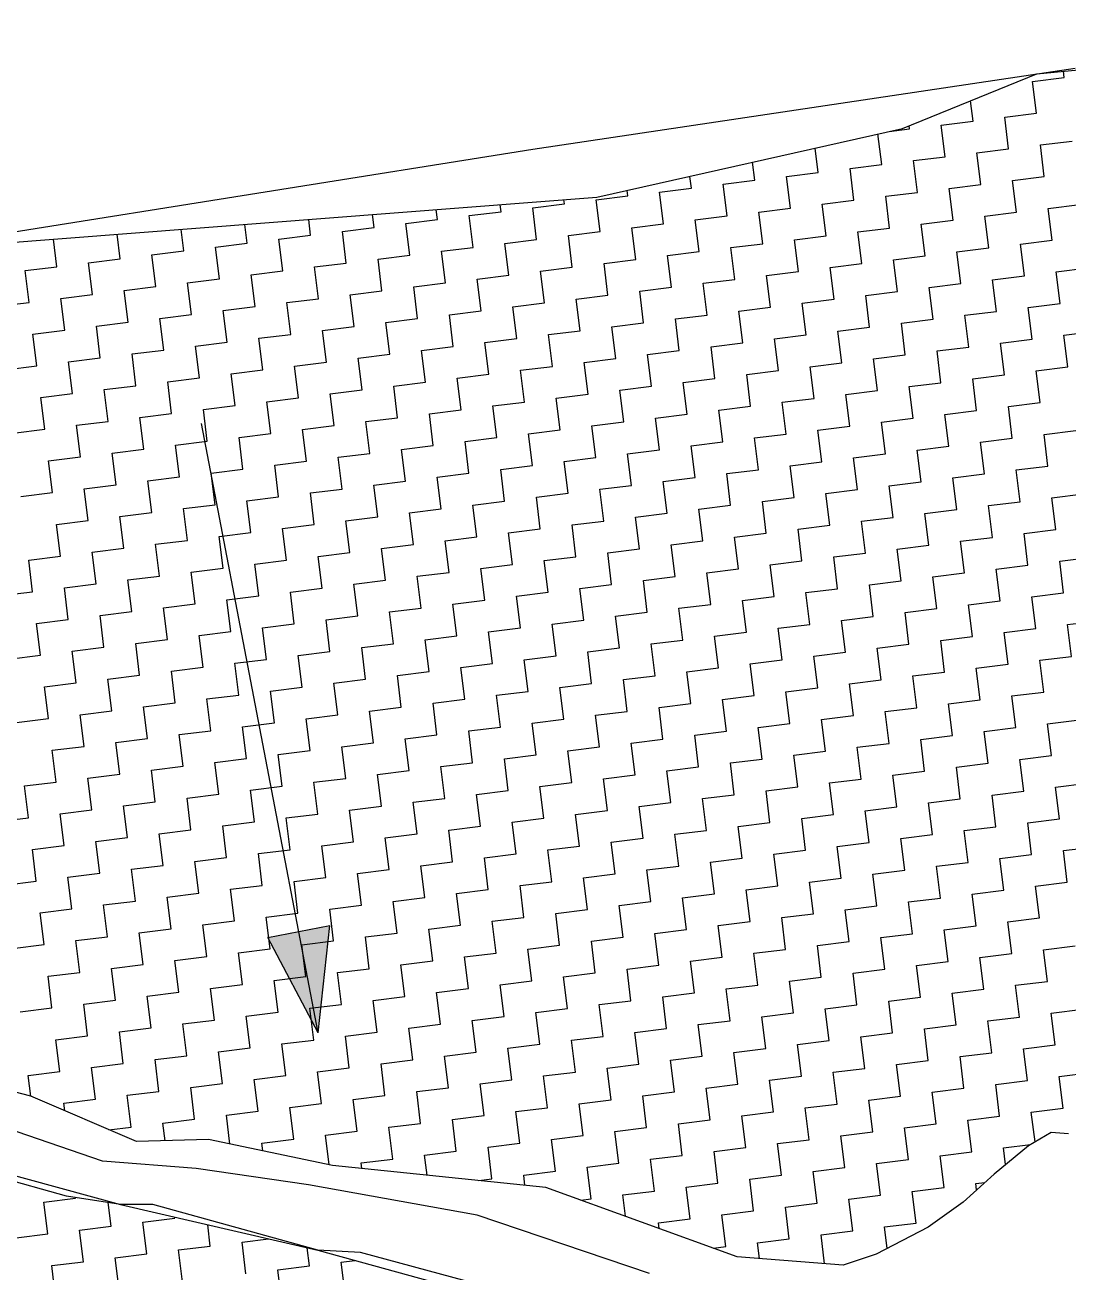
# Model space of a CAD drawing. Header units: metres. Extents: x 286056 to 292206, y 2024114 to 2027347.
# Drawn here: x 290424 to 290740.2, y 2025983.3 to 2026361.4 of the extents above; entities that cross this region are included whole.
import ezdxf

# ---------------------------------------------------------------- set-up
doc = ezdxf.new("R2010")
doc.units = ezdxf.units.M
doc.header["$LTSCALE"] = 0.3
doc.header["$MEASUREMENT"] = 0
for name, color, linetype in [('LINE_WATER', 4, 'Continuous'), ('POLY_HATCH', 12, 'Continuous'), ('V_BOUND_LINE', 7, 'Continuous')]:
    doc.layers.add(name, color=color, linetype=linetype)

# ---------------------------------------------------------------- blocks, each defined once
blk = doc.blocks.new('13')
h = blk.add_hatch(color=256)
h.paths.add_polyline_path([(557.448, 335.529), (556.219, 335.448), (557.715, 331.511)])
h.paths.add_polyline_path([(557.715, 331.511), (558.678, 335.611), (557.448, 335.529)])
for points in [[(557.715, 331.511), (556.108, 355.718)], [(556.219, 335.448), (558.678, 335.611)], [(557.715, 331.511), (558.678, 335.611)], [(557.715, 331.511), (556.219, 335.448)]]:
    blk.add_lwpolyline(points)
at = {"layer": 'LINE_WATER'}
for p, q in [((548.723, 327.565), (545.558, 329.11)), ((547.158, 326.379), (543.625, 327.851)), ((552.33, 326.83), (548.723, 327.565)), ((556.599, 325.653), (552.33, 326.83)), ((549.219, 325.791), (547.158, 326.379)), ((550.47, 325.644), (549.219, 325.791)), ((556.653, 323.069), (550.47, 325.644)), ((563.002, 323.666), (556.599, 325.653)), ((569.406, 320.577), (563.002, 323.666)), ((558.296, 322.776), (556.653, 323.069)), ((562.271, 321.157), (558.296, 322.776))]:
    blk.add_line(p, q, dxfattribs=at)
at = {"layer": 'POLY_HATCH'}
for p, q in [((584.726, 363.802), (590.206, 365.277)), ((590.206, 365.277), (610.029, 364.75)), ((544.754, 363.882), (572.541, 362.598)), ((572.541, 362.598), (584.726, 363.802)), ((546.25, 330.433), (535.883, 334.525)), ((536.486, 331.014), (549.219, 325.791)), ((550.134, 328.158), (546.25, 330.433)), ((552.945, 327.89), (550.134, 328.158)), ((557.632, 326.284), (552.945, 327.89)), ((565.8, 324.411), (557.632, 326.284)), ((549.219, 325.791), (556.653, 323.069)), ((572.897, 320.797), (565.8, 324.411)), ((585.668, 324.116), (584.731, 323.714)), ((586.338, 323.982), (585.668, 324.116)), ((584.731, 323.714), (583.258, 322.778)), ((556.653, 323.069), (567.717, 318.509)), ((583.258, 322.778), (581.919, 321.841)), ((581.919, 321.841), (580.446, 321.038)), ((580.446, 321.038), (578.303, 320.235)), ((576.964, 319.967), (572.897, 320.797)), ((578.303, 320.235), (576.964, 319.967))]:
    blk.add_line(p, q, dxfattribs=at)
at = {"layer": 'POLY_HATCH', "linetype": 'Continuous'}
for p, q in [((590, 365), (591.25, 365)), ((590, 363.75), (590, 365)), ((591.25, 365), (591.25, 365.249)), ((587.5, 363.75), (587.5, 364.549)), ((585, 363.75), (585, 363.876)), ((551.25, 362.5), (551.25, 363.582)), ((553.75, 362.5), (553.75, 363.466)), ((581.25, 362.5), (581.25, 363.459)), ((583.75, 362.5), (583.75, 363.706)), ((584.199, 363.75), (585, 363.75)), ((586.25, 363.75), (587.5, 363.75)), ((586.25, 362.5), (586.25, 363.75)), ((588.75, 363.75), (590, 363.75)), ((588.75, 362.5), (588.75, 363.75)), ((556.25, 362.5), (556.25, 363.351)), ((558.75, 362.5), (558.75, 363.235)), ((561.25, 362.5), (561.25, 363.12)), ((563.75, 362.5), (563.75, 363.004)), ((576.25, 362.5), (576.25, 362.964)), ((578.75, 362.5), (578.75, 363.211)), ((550, 362.5), (551.25, 362.5)), ((550, 361.25), (550, 362.5)), ((552.5, 362.5), (553.75, 362.5)), ((552.5, 361.25), (552.5, 362.5)), ((555, 362.5), (556.25, 362.5)), ((555, 361.25), (555, 362.5)), ((557.5, 362.5), (558.75, 362.5)), ((557.5, 361.25), (557.5, 362.5)), ((560, 362.5), (561.25, 362.5)), ((560, 361.25), (560, 362.5)), ((562.5, 362.5), (563.75, 362.5)), ((562.5, 361.25), (562.5, 362.5)), ((565, 362.5), (566.25, 362.5)), ((565, 361.25), (565, 362.5)), ((566.25, 362.5), (566.25, 362.888)), ((567.5, 362.5), (568.75, 362.5)), ((567.5, 361.25), (567.5, 362.5)), ((568.75, 362.5), (568.75, 362.773)), ((570, 362.5), (571.25, 362.5)), ((570, 361.25), (570, 362.5)), ((571.25, 362.5), (571.25, 362.657)), ((572.5, 362.5), (573.75, 362.5)), ((572.5, 361.25), (572.5, 362.5)), ((573.75, 362.5), (573.75, 362.717)), ((575, 362.5), (576.25, 362.5)), ((575, 361.25), (575, 362.5)), ((577.5, 362.5), (578.75, 362.5)), ((577.5, 361.25), (577.5, 362.5)), ((580, 362.5), (581.25, 362.5)), ((580, 361.25), (580, 362.5)), ((582.5, 362.5), (583.75, 362.5)), ((582.5, 361.25), (582.5, 362.5)), ((585, 362.5), (586.25, 362.5)), ((585, 361.25), (585, 362.5)), ((587.5, 362.5), (588.75, 362.5)), ((587.5, 361.25), (587.5, 362.5)), ((590, 362.5), (591.25, 362.5)), ((590, 361.25), (590, 362.5)), ((548.75, 361.25), (550, 361.25)), ((551.25, 361.25), (552.5, 361.25)), ((551.25, 360), (551.25, 361.25)), ((553.75, 361.25), (555, 361.25)), ((553.75, 360), (553.75, 361.25)), ((556.25, 361.25), (557.5, 361.25)), ((556.25, 360), (556.25, 361.25)), ((558.75, 361.25), (560, 361.25)), ((558.75, 360), (558.75, 361.25)), ((561.25, 361.25), (562.5, 361.25)), ((561.25, 360), (561.25, 361.25)), ((563.75, 361.25), (565, 361.25)), ((563.75, 360), (563.75, 361.25)), ((566.25, 361.25), (567.5, 361.25)), ((566.25, 360), (566.25, 361.25)), ((568.75, 361.25), (570, 361.25)), ((568.75, 360), (568.75, 361.25)), ((571.25, 361.25), (572.5, 361.25)), ((571.25, 360), (571.25, 361.25)), ((573.75, 361.25), (575, 361.25)), ((573.75, 360), (573.75, 361.25)), ((576.25, 361.25), (577.5, 361.25)), ((576.25, 360), (576.25, 361.25)), ((578.75, 361.25), (580, 361.25)), ((578.75, 360), (578.75, 361.25)), ((581.25, 361.25), (582.5, 361.25)), ((581.25, 360), (581.25, 361.25)), ((583.75, 361.25), (585, 361.25)), ((583.75, 360), (583.75, 361.25)), ((586.25, 361.25), (587.5, 361.25)), ((586.25, 360), (586.25, 361.25)), ((588.75, 361.25), (590, 361.25)), ((588.75, 360), (588.75, 361.25)), ((550, 360), (551.25, 360)), ((550, 358.75), (550, 360)), ((552.5, 360), (553.75, 360)), ((552.5, 358.75), (552.5, 360)), ((555, 360), (556.25, 360)), ((555, 358.75), (555, 360)), ((557.5, 360), (558.75, 360)), ((557.5, 358.75), (557.5, 360)), ((560, 360), (561.25, 360)), ((560, 358.75), (560, 360)), ((562.5, 360), (563.75, 360)), ((562.5, 358.75), (562.5, 360)), ((565, 360), (566.25, 360)), ((565, 358.75), (565, 360)), ((567.5, 360), (568.75, 360)), ((567.5, 358.75), (567.5, 360)), ((570, 360), (571.25, 360)), ((570, 358.75), (570, 360)), ((572.5, 360), (573.75, 360)), ((572.5, 358.75), (572.5, 360)), ((575, 360), (576.25, 360)), ((575, 358.75), (575, 360)), ((577.5, 360), (578.75, 360)), ((577.5, 358.75), (577.5, 360)), ((580, 360), (581.25, 360)), ((580, 358.75), (580, 360)), ((582.5, 360), (583.75, 360)), ((582.5, 358.75), (582.5, 360)), ((585, 360), (586.25, 360)), ((585, 358.75), (585, 360)), ((587.5, 360), (588.75, 360)), ((587.5, 358.75), (587.5, 360)), ((590, 360), (591.25, 360)), ((590, 358.75), (590, 360)), ((548.75, 358.75), (550, 358.75)), ((551.25, 358.75), (552.5, 358.75)), ((551.25, 357.5), (551.25, 358.75)), ((553.75, 358.75), (555, 358.75)), ((553.75, 357.5), (553.75, 358.75)), ((556.25, 358.75), (557.5, 358.75)), ((556.25, 357.5), (556.25, 358.75)), ((558.75, 358.75), (560, 358.75)), ((558.75, 357.5), (558.75, 358.75)), ((561.25, 358.75), (562.5, 358.75)), ((561.25, 357.5), (561.25, 358.75)), ((563.75, 358.75), (565, 358.75)), ((563.75, 357.5), (563.75, 358.75)), ((566.25, 358.75), (567.5, 358.75)), ((566.25, 357.5), (566.25, 358.75)), ((568.75, 358.75), (570, 358.75)), ((568.75, 357.5), (568.75, 358.75)), ((571.25, 358.75), (572.5, 358.75)), ((571.25, 357.5), (571.25, 358.75)), ((573.75, 358.75), (575, 358.75)), ((573.75, 357.5), (573.75, 358.75)), ((576.25, 358.75), (577.5, 358.75)), ((576.25, 357.5), (576.25, 358.75)), ((578.75, 358.75), (580, 358.75)), ((578.75, 357.5), (578.75, 358.75)), ((581.25, 358.75), (582.5, 358.75)), ((581.25, 357.5), (581.25, 358.75)), ((583.75, 358.75), (585, 358.75)), ((583.75, 357.5), (583.75, 358.75)), ((586.25, 358.75), (587.5, 358.75)), ((586.25, 357.5), (586.25, 358.75)), ((588.75, 358.75), (590, 358.75)), ((588.75, 357.5), (588.75, 358.75)), ((550, 357.5), (551.25, 357.5)), ((550, 356.25), (550, 357.5)), ((552.5, 357.5), (553.75, 357.5)), ((552.5, 356.25), (552.5, 357.5)), ((555, 357.5), (556.25, 357.5)), ((555, 356.25), (555, 357.5)), ((557.5, 357.5), (558.75, 357.5)), ((557.5, 356.25), (557.5, 357.5)), ((560, 357.5), (561.25, 357.5)), ((560, 356.25), (560, 357.5)), ((562.5, 357.5), (563.75, 357.5)), ((562.5, 356.25), (562.5, 357.5)), ((565, 357.5), (566.25, 357.5)), ((565, 356.25), (565, 357.5)), ((567.5, 357.5), (568.75, 357.5)), ((567.5, 356.25), (567.5, 357.5)), ((570, 357.5), (571.25, 357.5)), ((570, 356.25), (570, 357.5)), ((572.5, 357.5), (573.75, 357.5)), ((572.5, 356.25), (572.5, 357.5)), ((575, 357.5), (576.25, 357.5)), ((575, 356.25), (575, 357.5)), ((577.5, 357.5), (578.75, 357.5)), ((577.5, 356.25), (577.5, 357.5)), ((580, 357.5), (581.25, 357.5)), ((580, 356.25), (580, 357.5)), ((582.5, 357.5), (583.75, 357.5)), ((582.5, 356.25), (582.5, 357.5)), ((585, 357.5), (586.25, 357.5)), ((585, 356.25), (585, 357.5)), ((587.5, 357.5), (588.75, 357.5)), ((587.5, 356.25), (587.5, 357.5)), ((590, 357.5), (591.25, 357.5)), ((590, 356.25), (590, 357.5)), ((548.75, 356.25), (550, 356.25)), ((551.25, 356.25), (552.5, 356.25)), ((551.25, 355), (551.25, 356.25)), ((553.75, 356.25), (555, 356.25)), ((553.75, 355), (553.75, 356.25)), ((556.25, 356.25), (557.5, 356.25)), ((556.25, 355), (556.25, 356.25)), ((558.75, 356.25), (560, 356.25)), ((558.75, 355), (558.75, 356.25)), ((561.25, 356.25), (562.5, 356.25)), ((561.25, 355), (561.25, 356.25)), ((563.75, 356.25), (565, 356.25)), ((563.75, 355), (563.75, 356.25)), ((566.25, 356.25), (567.5, 356.25)), ((566.25, 355), (566.25, 356.25)), ((568.75, 356.25), (570, 356.25)), ((568.75, 355), (568.75, 356.25)), ((571.25, 356.25), (572.5, 356.25)), ((571.25, 355), (571.25, 356.25)), ((573.75, 356.25), (575, 356.25)), ((573.75, 355), (573.75, 356.25)), ((576.25, 356.25), (577.5, 356.25)), ((576.25, 355), (576.25, 356.25)), ((578.75, 356.25), (580, 356.25)), ((578.75, 355), (578.75, 356.25)), ((581.25, 356.25), (582.5, 356.25)), ((581.25, 355), (581.25, 356.25)), ((583.75, 356.25), (585, 356.25)), ((583.75, 355), (583.75, 356.25)), ((586.25, 356.25), (587.5, 356.25)), ((586.25, 355), (586.25, 356.25)), ((588.75, 356.25), (590, 356.25)), ((588.75, 355), (588.75, 356.25)), ((550, 355), (551.25, 355)), ((550, 353.75), (550, 355)), ((552.5, 355), (553.75, 355)), ((552.5, 353.75), (552.5, 355)), ((555, 355), (556.25, 355)), ((555, 353.75), (555, 355)), ((557.5, 355), (558.75, 355)), ((557.5, 353.75), (557.5, 355)), ((560, 355), (561.25, 355)), ((560, 353.75), (560, 355)), ((562.5, 355), (563.75, 355)), ((562.5, 353.75), (562.5, 355)), ((565, 355), (566.25, 355)), ((565, 353.75), (565, 355)), ((567.5, 355), (568.75, 355)), ((567.5, 353.75), (567.5, 355)), ((570, 355), (571.25, 355)), ((570, 353.75), (570, 355)), ((572.5, 355), (573.75, 355)), ((572.5, 353.75), (572.5, 355)), ((575, 355), (576.25, 355)), ((575, 353.75), (575, 355)), ((577.5, 355), (578.75, 355)), ((577.5, 353.75), (577.5, 355)), ((580, 355), (581.25, 355)), ((580, 353.75), (580, 355)), ((582.5, 355), (583.75, 355)), ((582.5, 353.75), (582.5, 355)), ((585, 355), (586.25, 355)), ((585, 353.75), (585, 355)), ((587.5, 355), (588.75, 355)), ((587.5, 353.75), (587.5, 355)), ((590, 355), (591.25, 355)), ((590, 353.75), (590, 355)), ((548.75, 353.75), (550, 353.75)), ((551.25, 353.75), (552.5, 353.75)), ((551.25, 352.5), (551.25, 353.75)), ((553.75, 353.75), (555, 353.75)), ((553.75, 352.5), (553.75, 353.75)), ((556.25, 353.75), (557.5, 353.75)), ((556.25, 352.5), (556.25, 353.75)), ((558.75, 353.75), (560, 353.75)), ((558.75, 352.5), (558.75, 353.75)), ((561.25, 353.75), (562.5, 353.75)), ((561.25, 352.5), (561.25, 353.75)), ((563.75, 353.75), (565, 353.75)), ((563.75, 352.5), (563.75, 353.75)), ((566.25, 353.75), (567.5, 353.75)), ((566.25, 352.5), (566.25, 353.75)), ((568.75, 353.75), (570, 353.75)), ((568.75, 352.5), (568.75, 353.75)), ((571.25, 353.75), (572.5, 353.75)), ((571.25, 352.5), (571.25, 353.75)), ((573.75, 353.75), (575, 353.75)), ((573.75, 352.5), (573.75, 353.75)), ((576.25, 353.75), (577.5, 353.75)), ((576.25, 352.5), (576.25, 353.75)), ((578.75, 353.75), (580, 353.75)), ((578.75, 352.5), (578.75, 353.75)), ((581.25, 353.75), (582.5, 353.75)), ((581.25, 352.5), (581.25, 353.75)), ((583.75, 353.75), (585, 353.75)), ((583.75, 352.5), (583.75, 353.75)), ((586.25, 353.75), (587.5, 353.75)), ((586.25, 352.5), (586.25, 353.75)), ((588.75, 353.75), (590, 353.75)), ((588.75, 352.5), (588.75, 353.75)), ((550, 352.5), (551.25, 352.5)), ((550, 351.25), (550, 352.5)), ((552.5, 352.5), (553.75, 352.5)), ((552.5, 351.25), (552.5, 352.5)), ((555, 352.5), (556.25, 352.5)), ((555, 351.25), (555, 352.5)), ((557.5, 352.5), (558.75, 352.5)), ((557.5, 351.25), (557.5, 352.5)), ((560, 352.5), (561.25, 352.5)), ((560, 351.25), (560, 352.5)), ((562.5, 352.5), (563.75, 352.5)), ((562.5, 351.25), (562.5, 352.5)), ((565, 352.5), (566.25, 352.5)), ((565, 351.25), (565, 352.5)), ((567.5, 352.5), (568.75, 352.5)), ((567.5, 351.25), (567.5, 352.5)), ((570, 352.5), (571.25, 352.5)), ((570, 351.25), (570, 352.5)), ((572.5, 352.5), (573.75, 352.5)), ((572.5, 351.25), (572.5, 352.5)), ((575, 352.5), (576.25, 352.5)), ((575, 351.25), (575, 352.5)), ((577.5, 352.5), (578.75, 352.5)), ((577.5, 351.25), (577.5, 352.5)), ((580, 352.5), (581.25, 352.5)), ((580, 351.25), (580, 352.5)), ((582.5, 352.5), (583.75, 352.5)), ((582.5, 351.25), (582.5, 352.5)), ((585, 352.5), (586.25, 352.5)), ((585, 351.25), (585, 352.5)), ((587.5, 352.5), (588.75, 352.5)), ((587.5, 351.25), (587.5, 352.5)), ((548.75, 351.25), (550, 351.25)), ((548.75, 350), (548.75, 351.25)), ((551.25, 351.25), (552.5, 351.25)), ((551.25, 350), (551.25, 351.25)), ((553.75, 351.25), (555, 351.25)), ((553.75, 350), (553.75, 351.25)), ((556.25, 351.25), (557.5, 351.25)), ((556.25, 350), (556.25, 351.25)), ((558.75, 351.25), (560, 351.25)), ((558.75, 350), (558.75, 351.25)), ((561.25, 351.25), (562.5, 351.25)), ((561.25, 350), (561.25, 351.25)), ((563.75, 351.25), (565, 351.25)), ((563.75, 350), (563.75, 351.25)), ((566.25, 351.25), (567.5, 351.25)), ((566.25, 350), (566.25, 351.25)), ((568.75, 351.25), (570, 351.25)), ((568.75, 350), (568.75, 351.25)), ((571.25, 351.25), (572.5, 351.25)), ((571.25, 350), (571.25, 351.25)), ((573.75, 351.25), (575, 351.25)), ((573.75, 350), (573.75, 351.25)), ((576.25, 351.25), (577.5, 351.25)), ((576.25, 350), (576.25, 351.25)), ((578.75, 351.25), (580, 351.25)), ((578.75, 350), (578.75, 351.25)), ((581.25, 351.25), (582.5, 351.25)), ((581.25, 350), (581.25, 351.25)), ((583.75, 351.25), (585, 351.25)), ((583.75, 350), (583.75, 351.25)), ((586.25, 351.25), (587.5, 351.25)), ((586.25, 350), (586.25, 351.25)), ((588.75, 351.25), (590, 351.25)), ((588.75, 350), (588.75, 351.25)), ((547.5, 350), (548.75, 350)), ((550, 350), (551.25, 350)), ((550, 348.75), (550, 350)), ((552.5, 350), (553.75, 350)), ((552.5, 348.75), (552.5, 350)), ((555, 350), (556.25, 350)), ((555, 348.75), (555, 350)), ((557.5, 350), (558.75, 350)), ((557.5, 348.75), (557.5, 350)), ((560, 350), (561.25, 350)), ((560, 348.75), (560, 350)), ((562.5, 350), (563.75, 350)), ((562.5, 348.75), (562.5, 350)), ((565, 350), (566.25, 350)), ((565, 348.75), (565, 350)), ((567.5, 350), (568.75, 350)), ((567.5, 348.75), (567.5, 350)), ((570, 350), (571.25, 350)), ((570, 348.75), (570, 350)), ((572.5, 350), (573.75, 350)), ((572.5, 348.75), (572.5, 350)), ((575, 350), (576.25, 350)), ((575, 348.75), (575, 350)), ((577.5, 350), (578.75, 350)), ((577.5, 348.75), (577.5, 350)), ((580, 350), (581.25, 350)), ((580, 348.75), (580, 350)), ((582.5, 350), (583.75, 350)), ((582.5, 348.75), (582.5, 350)), ((585, 350), (586.25, 350)), ((585, 348.75), (585, 350)), ((587.5, 350), (588.75, 350)), ((587.5, 348.75), (587.5, 350)), ((548.75, 348.75), (550, 348.75)), ((548.75, 347.5), (548.75, 348.75)), ((551.25, 348.75), (552.5, 348.75)), ((551.25, 347.5), (551.25, 348.75)), ((553.75, 348.75), (555, 348.75)), ((553.75, 347.5), (553.75, 348.75)), ((556.25, 348.75), (557.5, 348.75)), ((556.25, 347.5), (556.25, 348.75)), ((558.75, 348.75), (560, 348.75)), ((558.75, 347.5), (558.75, 348.75)), ((561.25, 348.75), (562.5, 348.75)), ((561.25, 347.5), (561.25, 348.75)), ((563.75, 348.75), (565, 348.75)), ((563.75, 347.5), (563.75, 348.75)), ((566.25, 348.75), (567.5, 348.75)), ((566.25, 347.5), (566.25, 348.75)), ((568.75, 348.75), (570, 348.75)), ((568.75, 347.5), (568.75, 348.75)), ((571.25, 348.75), (572.5, 348.75)), ((571.25, 347.5), (571.25, 348.75)), ((573.75, 348.75), (575, 348.75)), ((573.75, 347.5), (573.75, 348.75)), ((576.25, 348.75), (577.5, 348.75)), ((576.25, 347.5), (576.25, 348.75)), ((578.75, 348.75), (580, 348.75)), ((578.75, 347.5), (578.75, 348.75)), ((581.25, 348.75), (582.5, 348.75)), ((581.25, 347.5), (581.25, 348.75)), ((583.75, 348.75), (585, 348.75)), ((583.75, 347.5), (583.75, 348.75)), ((586.25, 348.75), (587.5, 348.75)), ((586.25, 347.5), (586.25, 348.75)), ((588.75, 348.75), (590, 348.75)), ((588.75, 347.5), (588.75, 348.75)), ((547.5, 347.5), (548.75, 347.5)), ((550, 347.5), (551.25, 347.5)), ((550, 346.25), (550, 347.5)), ((552.5, 347.5), (553.75, 347.5)), ((552.5, 346.25), (552.5, 347.5)), ((555, 347.5), (556.25, 347.5)), ((555, 346.25), (555, 347.5)), ((557.5, 347.5), (558.75, 347.5)), ((557.5, 346.25), (557.5, 347.5)), ((560, 347.5), (561.25, 347.5)), ((560, 346.25), (560, 347.5)), ((562.5, 347.5), (563.75, 347.5)), ((562.5, 346.25), (562.5, 347.5)), ((565, 347.5), (566.25, 347.5)), ((565, 346.25), (565, 347.5)), ((567.5, 347.5), (568.75, 347.5)), ((567.5, 346.25), (567.5, 347.5)), ((570, 347.5), (571.25, 347.5)), ((570, 346.25), (570, 347.5)), ((572.5, 347.5), (573.75, 347.5)), ((572.5, 346.25), (572.5, 347.5)), ((575, 347.5), (576.25, 347.5)), ((575, 346.25), (575, 347.5)), ((577.5, 347.5), (578.75, 347.5)), ((577.5, 346.25), (577.5, 347.5)), ((580, 347.5), (581.25, 347.5)), ((580, 346.25), (580, 347.5)), ((582.5, 347.5), (583.75, 347.5)), ((582.5, 346.25), (582.5, 347.5)), ((585, 347.5), (586.25, 347.5)), ((585, 346.25), (585, 347.5)), ((587.5, 347.5), (588.75, 347.5)), ((587.5, 346.25), (587.5, 347.5)), ((548.75, 346.25), (550, 346.25)), ((548.75, 345), (548.75, 346.25)), ((551.25, 346.25), (552.5, 346.25)), ((551.25, 345), (551.25, 346.25)), ((553.75, 346.25), (555, 346.25)), ((553.75, 345), (553.75, 346.25)), ((556.25, 346.25), (557.5, 346.25)), ((556.25, 345), (556.25, 346.25)), ((558.75, 346.25), (560, 346.25)), ((558.75, 345), (558.75, 346.25)), ((561.25, 346.25), (562.5, 346.25)), ((561.25, 345), (561.25, 346.25)), ((563.75, 346.25), (565, 346.25)), ((563.75, 345), (563.75, 346.25)), ((566.25, 346.25), (567.5, 346.25)), ((566.25, 345), (566.25, 346.25)), ((568.75, 346.25), (570, 346.25)), ((568.75, 345), (568.75, 346.25)), ((571.25, 346.25), (572.5, 346.25)), ((571.25, 345), (571.25, 346.25)), ((573.75, 346.25), (575, 346.25)), ((573.75, 345), (573.75, 346.25)), ((576.25, 346.25), (577.5, 346.25)), ((576.25, 345), (576.25, 346.25)), ((578.75, 346.25), (580, 346.25)), ((578.75, 345), (578.75, 346.25)), ((581.25, 346.25), (582.5, 346.25)), ((581.25, 345), (581.25, 346.25)), ((583.75, 346.25), (585, 346.25)), ((583.75, 345), (583.75, 346.25)), ((586.25, 346.25), (587.5, 346.25)), ((586.25, 345), (586.25, 346.25)), ((588.75, 346.25), (590, 346.25)), ((588.75, 345), (588.75, 346.25)), ((547.5, 345), (548.75, 345)), ((550, 345), (551.25, 345)), ((550, 343.75), (550, 345)), ((552.5, 345), (553.75, 345)), ((552.5, 343.75), (552.5, 345)), ((555, 345), (556.25, 345)), ((555, 343.75), (555, 345)), ((557.5, 345), (558.75, 345)), ((557.5, 343.75), (557.5, 345)), ((560, 345), (561.25, 345)), ((560, 343.75), (560, 345)), ((562.5, 345), (563.75, 345)), ((562.5, 343.75), (562.5, 345)), ((565, 345), (566.25, 345)), ((565, 343.75), (565, 345)), ((567.5, 345), (568.75, 345)), ((567.5, 343.75), (567.5, 345)), ((570, 345), (571.25, 345)), ((570, 343.75), (570, 345)), ((572.5, 345), (573.75, 345)), ((572.5, 343.75), (572.5, 345)), ((575, 345), (576.25, 345)), ((575, 343.75), (575, 345)), ((577.5, 345), (578.75, 345)), ((577.5, 343.75), (577.5, 345)), ((580, 345), (581.25, 345)), ((580, 343.75), (580, 345)), ((582.5, 345), (583.75, 345)), ((582.5, 343.75), (582.5, 345)), ((585, 345), (586.25, 345)), ((585, 343.75), (585, 345)), ((587.5, 345), (588.75, 345)), ((587.5, 343.75), (587.5, 345)), ((548.75, 343.75), (550, 343.75)), ((548.75, 342.5), (548.75, 343.75)), ((551.25, 343.75), (552.5, 343.75)), ((551.25, 342.5), (551.25, 343.75)), ((553.75, 343.75), (555, 343.75)), ((553.75, 342.5), (553.75, 343.75)), ((556.25, 343.75), (557.5, 343.75)), ((556.25, 342.5), (556.25, 343.75)), ((558.75, 343.75), (560, 343.75)), ((558.75, 342.5), (558.75, 343.75)), ((561.25, 343.75), (562.5, 343.75)), ((561.25, 342.5), (561.25, 343.75)), ((563.75, 343.75), (565, 343.75)), ((563.75, 342.5), (563.75, 343.75)), ((566.25, 343.75), (567.5, 343.75)), ((566.25, 342.5), (566.25, 343.75)), ((568.75, 343.75), (570, 343.75)), ((568.75, 342.5), (568.75, 343.75)), ((571.25, 343.75), (572.5, 343.75)), ((571.25, 342.5), (571.25, 343.75)), ((573.75, 343.75), (575, 343.75)), ((573.75, 342.5), (573.75, 343.75)), ((576.25, 343.75), (577.5, 343.75)), ((576.25, 342.5), (576.25, 343.75)), ((578.75, 343.75), (580, 343.75)), ((578.75, 342.5), (578.75, 343.75)), ((581.25, 343.75), (582.5, 343.75)), ((581.25, 342.5), (581.25, 343.75)), ((583.75, 343.75), (585, 343.75)), ((583.75, 342.5), (583.75, 343.75)), ((586.25, 343.75), (587.5, 343.75)), ((586.25, 342.5), (586.25, 343.75)), ((588.75, 343.75), (590, 343.75)), ((588.75, 342.5), (588.75, 343.75)), ((547.5, 342.5), (548.75, 342.5)), ((547.5, 341.25), (547.5, 342.5)), ((550, 342.5), (551.25, 342.5)), ((550, 341.25), (550, 342.5)), ((552.5, 342.5), (553.75, 342.5)), ((552.5, 341.25), (552.5, 342.5)), ((555, 342.5), (556.25, 342.5)), ((555, 341.25), (555, 342.5)), ((557.5, 342.5), (558.75, 342.5)), ((557.5, 341.25), (557.5, 342.5)), ((560, 342.5), (561.25, 342.5)), ((560, 341.25), (560, 342.5)), ((562.5, 342.5), (563.75, 342.5)), ((562.5, 341.25), (562.5, 342.5)), ((565, 342.5), (566.25, 342.5)), ((565, 341.25), (565, 342.5)), ((567.5, 342.5), (568.75, 342.5)), ((567.5, 341.25), (567.5, 342.5)), ((570, 342.5), (571.25, 342.5)), ((570, 341.25), (570, 342.5)), ((572.5, 342.5), (573.75, 342.5)), ((572.5, 341.25), (572.5, 342.5)), ((575, 342.5), (576.25, 342.5)), ((575, 341.25), (575, 342.5)), ((577.5, 342.5), (578.75, 342.5)), ((577.5, 341.25), (577.5, 342.5)), ((580, 342.5), (581.25, 342.5)), ((580, 341.25), (580, 342.5)), ((582.5, 342.5), (583.75, 342.5)), ((582.5, 341.25), (582.5, 342.5)), ((585, 342.5), (586.25, 342.5)), ((585, 341.25), (585, 342.5)), ((587.5, 342.5), (588.75, 342.5)), ((587.5, 341.25), (587.5, 342.5)), ((546.25, 341.25), (547.5, 341.25)), ((548.75, 341.25), (550, 341.25)), ((548.75, 340), (548.75, 341.25)), ((551.25, 341.25), (552.5, 341.25)), ((551.25, 340), (551.25, 341.25)), ((553.75, 341.25), (555, 341.25)), ((553.75, 340), (553.75, 341.25)), ((556.25, 341.25), (557.5, 341.25)), ((556.25, 340), (556.25, 341.25)), ((558.75, 341.25), (560, 341.25)), ((558.75, 340), (558.75, 341.25)), ((561.25, 341.25), (562.5, 341.25)), ((561.25, 340), (561.25, 341.25)), ((563.75, 341.25), (565, 341.25)), ((563.75, 340), (563.75, 341.25)), ((566.25, 341.25), (567.5, 341.25)), ((566.25, 340), (566.25, 341.25)), ((568.75, 341.25), (570, 341.25)), ((568.75, 340), (568.75, 341.25)), ((571.25, 341.25), (572.5, 341.25)), ((571.25, 340), (571.25, 341.25)), ((573.75, 341.25), (575, 341.25)), ((573.75, 340), (573.75, 341.25)), ((576.25, 341.25), (577.5, 341.25)), ((576.25, 340), (576.25, 341.25)), ((578.75, 341.25), (580, 341.25)), ((578.75, 340), (578.75, 341.25)), ((581.25, 341.25), (582.5, 341.25)), ((581.25, 340), (581.25, 341.25)), ((583.75, 341.25), (585, 341.25)), ((583.75, 340), (583.75, 341.25)), ((586.25, 341.25), (587.5, 341.25)), ((586.25, 340), (586.25, 341.25)), ((547.5, 340), (548.75, 340)), ((547.5, 338.75), (547.5, 340)), ((550, 340), (551.25, 340)), ((550, 338.75), (550, 340)), ((552.5, 340), (553.75, 340)), ((552.5, 338.75), (552.5, 340)), ((555, 340), (556.25, 340)), ((555, 338.75), (555, 340)), ((557.5, 340), (558.75, 340)), ((557.5, 338.75), (557.5, 340)), ((560, 340), (561.25, 340)), ((560, 338.75), (560, 340)), ((562.5, 340), (563.75, 340)), ((562.5, 338.75), (562.5, 340)), ((565, 340), (566.25, 340)), ((565, 338.75), (565, 340)), ((567.5, 340), (568.75, 340)), ((567.5, 338.75), (567.5, 340)), ((570, 340), (571.25, 340)), ((570, 338.75), (570, 340)), ((572.5, 340), (573.75, 340)), ((572.5, 338.75), (572.5, 340)), ((575, 340), (576.25, 340)), ((575, 338.75), (575, 340)), ((577.5, 340), (578.75, 340)), ((577.5, 338.75), (577.5, 340)), ((580, 340), (581.25, 340)), ((580, 338.75), (580, 340)), ((582.5, 340), (583.75, 340)), ((582.5, 338.75), (582.5, 340)), ((585, 340), (586.25, 340)), ((585, 338.75), (585, 340)), ((587.5, 340), (588.75, 340)), ((587.5, 338.75), (587.5, 340)), ((546.25, 338.75), (547.5, 338.75)), ((548.75, 338.75), (550, 338.75)), ((548.75, 337.5), (548.75, 338.75)), ((551.25, 338.75), (552.5, 338.75)), ((551.25, 337.5), (551.25, 338.75)), ((553.75, 338.75), (555, 338.75)), ((553.75, 337.5), (553.75, 338.75)), ((556.25, 338.75), (557.5, 338.75)), ((556.25, 337.5), (556.25, 338.75)), ((558.75, 338.75), (560, 338.75)), ((558.75, 337.5), (558.75, 338.75)), ((561.25, 338.75), (562.5, 338.75)), ((561.25, 337.5), (561.25, 338.75)), ((563.75, 338.75), (565, 338.75)), ((563.75, 337.5), (563.75, 338.75)), ((566.25, 338.75), (567.5, 338.75)), ((566.25, 337.5), (566.25, 338.75)), ((568.75, 338.75), (570, 338.75)), ((568.75, 337.5), (568.75, 338.75)), ((571.25, 338.75), (572.5, 338.75)), ((571.25, 337.5), (571.25, 338.75)), ((573.75, 338.75), (575, 338.75)), ((573.75, 337.5), (573.75, 338.75)), ((576.25, 338.75), (577.5, 338.75)), ((576.25, 337.5), (576.25, 338.75)), ((578.75, 338.75), (580, 338.75)), ((578.75, 337.5), (578.75, 338.75)), ((581.25, 338.75), (582.5, 338.75)), ((581.25, 337.5), (581.25, 338.75)), ((583.75, 338.75), (585, 338.75)), ((583.75, 337.5), (583.75, 338.75)), ((586.25, 338.75), (587.5, 338.75)), ((586.25, 337.5), (586.25, 338.75)), ((547.5, 337.5), (548.75, 337.5)), ((547.5, 336.25), (547.5, 337.5)), ((550, 337.5), (551.25, 337.5)), ((550, 336.25), (550, 337.5)), ((552.5, 337.5), (553.75, 337.5)), ((552.5, 336.25), (552.5, 337.5)), ((555, 337.5), (556.25, 337.5)), ((555, 336.25), (555, 337.5)), ((557.5, 337.5), (558.75, 337.5)), ((557.5, 336.25), (557.5, 337.5)), ((560, 337.5), (561.25, 337.5)), ((560, 336.25), (560, 337.5)), ((562.5, 337.5), (563.75, 337.5)), ((562.5, 336.25), (562.5, 337.5)), ((565, 337.5), (566.25, 337.5)), ((565, 336.25), (565, 337.5)), ((567.5, 337.5), (568.75, 337.5)), ((567.5, 336.25), (567.5, 337.5)), ((570, 337.5), (571.25, 337.5)), ((570, 336.25), (570, 337.5)), ((572.5, 337.5), (573.75, 337.5)), ((572.5, 336.25), (572.5, 337.5)), ((575, 337.5), (576.25, 337.5)), ((575, 336.25), (575, 337.5)), ((577.5, 337.5), (578.75, 337.5)), ((577.5, 336.25), (577.5, 337.5)), ((580, 337.5), (581.25, 337.5)), ((580, 336.25), (580, 337.5)), ((582.5, 337.5), (583.75, 337.5)), ((582.5, 336.25), (582.5, 337.5)), ((585, 337.5), (586.25, 337.5)), ((585, 336.25), (585, 337.5)), ((587.5, 337.5), (588.75, 337.5)), ((587.5, 336.25), (587.5, 337.5)), ((546.25, 336.25), (547.5, 336.25)), ((548.75, 336.25), (550, 336.25)), ((548.75, 335), (548.75, 336.25)), ((551.25, 336.25), (552.5, 336.25)), ((551.25, 335), (551.25, 336.25)), ((553.75, 336.25), (555, 336.25)), ((553.75, 335), (553.75, 336.25)), ((556.25, 336.25), (557.5, 336.25)), ((556.25, 335), (556.25, 336.25)), ((558.75, 336.25), (560, 336.25)), ((558.75, 335), (558.75, 336.25)), ((561.25, 336.25), (562.5, 336.25)), ((561.25, 335), (561.25, 336.25)), ((563.75, 336.25), (565, 336.25)), ((563.75, 335), (563.75, 336.25)), ((566.25, 336.25), (567.5, 336.25)), ((566.25, 335), (566.25, 336.25)), ((568.75, 336.25), (570, 336.25)), ((568.75, 335), (568.75, 336.25)), ((571.25, 336.25), (572.5, 336.25)), ((571.25, 335), (571.25, 336.25)), ((573.75, 336.25), (575, 336.25)), ((573.75, 335), (573.75, 336.25)), ((576.25, 336.25), (577.5, 336.25)), ((576.25, 335), (576.25, 336.25)), ((578.75, 336.25), (580, 336.25)), ((578.75, 335), (578.75, 336.25)), ((581.25, 336.25), (582.5, 336.25)), ((581.25, 335), (581.25, 336.25)), ((583.75, 336.25), (585, 336.25)), ((583.75, 335), (583.75, 336.25)), ((586.25, 336.25), (587.5, 336.25)), ((586.25, 335), (586.25, 336.25)), ((547.5, 335), (548.75, 335)), ((547.5, 333.75), (547.5, 335)), ((550, 335), (551.25, 335)), ((550, 333.75), (550, 335)), ((552.5, 335), (553.75, 335)), ((552.5, 333.75), (552.5, 335)), ((555, 335), (556.25, 335)), ((555, 333.75), (555, 335)), ((557.5, 335), (558.75, 335)), ((557.5, 333.75), (557.5, 335)), ((560, 335), (561.25, 335)), ((560, 333.75), (560, 335)), ((562.5, 335), (563.75, 335)), ((562.5, 333.75), (562.5, 335)), ((565, 335), (566.25, 335)), ((565, 333.75), (565, 335)), ((567.5, 335), (568.75, 335)), ((567.5, 333.75), (567.5, 335)), ((570, 335), (571.25, 335)), ((570, 333.75), (570, 335)), ((572.5, 335), (573.75, 335)), ((572.5, 333.75), (572.5, 335)), ((575, 335), (576.25, 335)), ((575, 333.75), (575, 335)), ((577.5, 335), (578.75, 335)), ((577.5, 333.75), (577.5, 335)), ((580, 335), (581.25, 335)), ((580, 333.75), (580, 335)), ((582.5, 335), (583.75, 335)), ((582.5, 333.75), (582.5, 335)), ((585, 335), (586.25, 335)), ((585, 333.75), (585, 335)), ((587.5, 335), (588.75, 335)), ((587.5, 333.75), (587.5, 335)), ((546.25, 333.75), (547.5, 333.75)), ((548.75, 333.75), (550, 333.75)), ((548.75, 332.5), (548.75, 333.75)), ((551.25, 333.75), (552.5, 333.75)), ((551.25, 332.5), (551.25, 333.75)), ((553.75, 333.75), (555, 333.75)), ((553.75, 332.5), (553.75, 333.75)), ((556.25, 333.75), (557.5, 333.75)), ((556.25, 332.5), (556.25, 333.75)), ((558.75, 333.75), (560, 333.75)), ((558.75, 332.5), (558.75, 333.75)), ((561.25, 333.75), (562.5, 333.75)), ((561.25, 332.5), (561.25, 333.75)), ((563.75, 333.75), (565, 333.75)), ((563.75, 332.5), (563.75, 333.75)), ((566.25, 333.75), (567.5, 333.75)), ((566.25, 332.5), (566.25, 333.75)), ((568.75, 333.75), (570, 333.75)), ((568.75, 332.5), (568.75, 333.75)), ((571.25, 333.75), (572.5, 333.75)), ((571.25, 332.5), (571.25, 333.75)), ((573.75, 333.75), (575, 333.75)), ((573.75, 332.5), (573.75, 333.75)), ((576.25, 333.75), (577.5, 333.75)), ((576.25, 332.5), (576.25, 333.75)), ((578.75, 333.75), (580, 333.75)), ((578.75, 332.5), (578.75, 333.75)), ((581.25, 333.75), (582.5, 333.75)), ((581.25, 332.5), (581.25, 333.75)), ((583.75, 333.75), (585, 333.75)), ((583.75, 332.5), (583.75, 333.75)), ((586.25, 333.75), (587.5, 333.75)), ((586.25, 332.5), (586.25, 333.75)), ((547.5, 332.5), (548.75, 332.5)), ((547.5, 331.25), (547.5, 332.5)), ((550, 332.5), (551.25, 332.5)), ((550, 331.25), (550, 332.5)), ((552.5, 332.5), (553.75, 332.5)), ((552.5, 331.25), (552.5, 332.5)), ((555, 332.5), (556.25, 332.5)), ((555, 331.25), (555, 332.5)), ((557.5, 332.5), (558.75, 332.5)), ((557.5, 331.25), (557.5, 332.5)), ((560, 332.5), (561.25, 332.5)), ((560, 331.25), (560, 332.5)), ((562.5, 332.5), (563.75, 332.5)), ((562.5, 331.25), (562.5, 332.5)), ((565, 332.5), (566.25, 332.5)), ((565, 331.25), (565, 332.5)), ((567.5, 332.5), (568.75, 332.5)), ((567.5, 331.25), (567.5, 332.5)), ((570, 332.5), (571.25, 332.5)), ((570, 331.25), (570, 332.5)), ((572.5, 332.5), (573.75, 332.5)), ((572.5, 331.25), (572.5, 332.5)), ((575, 332.5), (576.25, 332.5)), ((575, 331.25), (575, 332.5)), ((577.5, 332.5), (578.75, 332.5)), ((577.5, 331.25), (577.5, 332.5)), ((580, 332.5), (581.25, 332.5)), ((580, 331.25), (580, 332.5)), ((582.5, 332.5), (583.75, 332.5)), ((582.5, 331.25), (582.5, 332.5)), ((585, 332.5), (586.25, 332.5)), ((585, 331.25), (585, 332.5)), ((546.25, 331.25), (547.5, 331.25)), ((546.25, 330.433), (546.25, 331.25)), ((548.75, 331.25), (550, 331.25)), ((548.75, 330), (548.75, 331.25)), ((551.25, 331.25), (552.5, 331.25)), ((551.25, 330), (551.25, 331.25)), ((553.75, 331.25), (555, 331.25)), ((553.75, 330), (553.75, 331.25)), ((556.25, 331.25), (557.5, 331.25)), ((556.25, 330), (556.25, 331.25)), ((558.75, 331.25), (560, 331.25)), ((558.75, 330), (558.75, 331.25)), ((561.25, 331.25), (562.5, 331.25)), ((561.25, 330), (561.25, 331.25)), ((563.75, 331.25), (565, 331.25)), ((563.75, 330), (563.75, 331.25)), ((566.25, 331.25), (567.5, 331.25)), ((566.25, 330), (566.25, 331.25)), ((568.75, 331.25), (570, 331.25)), ((568.75, 330), (568.75, 331.25)), ((571.25, 331.25), (572.5, 331.25)), ((571.25, 330), (571.25, 331.25)), ((573.75, 331.25), (575, 331.25)), ((573.75, 330), (573.75, 331.25)), ((576.25, 331.25), (577.5, 331.25)), ((576.25, 330), (576.25, 331.25)), ((578.75, 331.25), (580, 331.25)), ((578.75, 330), (578.75, 331.25)), ((581.25, 331.25), (582.5, 331.25)), ((581.25, 330), (581.25, 331.25)), ((583.75, 331.25), (585, 331.25)), ((583.75, 330), (583.75, 331.25)), ((586.25, 331.25), (587.5, 331.25)), ((586.25, 330), (586.25, 331.25)), ((547.5, 330), (548.75, 330)), ((547.5, 329.701), (547.5, 330)), ((550, 330), (551.25, 330)), ((550, 328.75), (550, 330)), ((552.5, 330), (553.75, 330)), ((552.5, 328.75), (552.5, 330)), ((555, 330), (556.25, 330)), ((555, 328.75), (555, 330)), ((557.5, 330), (558.75, 330)), ((557.5, 328.75), (557.5, 330)), ((560, 330), (561.25, 330)), ((560, 328.75), (560, 330)), ((562.5, 330), (563.75, 330)), ((562.5, 328.75), (562.5, 330)), ((565, 330), (566.25, 330)), ((565, 328.75), (565, 330)), ((567.5, 330), (568.75, 330)), ((567.5, 328.75), (567.5, 330)), ((570, 330), (571.25, 330)), ((570, 328.75), (570, 330)), ((572.5, 330), (573.75, 330)), ((572.5, 328.75), (572.5, 330)), ((575, 330), (576.25, 330)), ((575, 328.75), (575, 330)), ((577.5, 330), (578.75, 330)), ((577.5, 328.75), (577.5, 330)), ((580, 330), (581.25, 330)), ((580, 328.75), (580, 330)), ((582.5, 330), (583.75, 330)), ((582.5, 328.75), (582.5, 330)), ((585, 330), (586.25, 330)), ((585, 328.75), (585, 330)), ((549.123, 328.75), (550, 328.75)), ((551.25, 328.75), (552.5, 328.75)), ((551.25, 328.052), (551.25, 328.75)), ((553.75, 328.75), (555, 328.75)), ((553.75, 327.615), (553.75, 328.75)), ((556.25, 328.75), (557.5, 328.75)), ((556.25, 327.5), (556.25, 328.75)), ((558.75, 328.75), (560, 328.75)), ((558.75, 327.5), (558.75, 328.75)), ((561.25, 328.75), (562.5, 328.75)), ((561.25, 327.5), (561.25, 328.75)), ((563.75, 328.75), (565, 328.75)), ((563.75, 327.5), (563.75, 328.75)), ((566.25, 328.75), (567.5, 328.75)), ((566.25, 327.5), (566.25, 328.75)), ((568.75, 328.75), (570, 328.75)), ((568.75, 327.5), (568.75, 328.75)), ((571.25, 328.75), (572.5, 328.75)), ((571.25, 327.5), (571.25, 328.75)), ((573.75, 328.75), (575, 328.75)), ((573.75, 327.5), (573.75, 328.75)), ((576.25, 328.75), (577.5, 328.75)), ((576.25, 327.5), (576.25, 328.75)), ((578.75, 328.75), (580, 328.75)), ((578.75, 327.5), (578.75, 328.75)), ((581.25, 328.75), (582.5, 328.75)), ((581.25, 327.5), (581.25, 328.75)), ((583.75, 328.75), (585, 328.75)), ((583.75, 327.5), (583.75, 328.75)), ((586.25, 328.75), (587.5, 328.75)), ((586.25, 327.5), (586.25, 328.75)), ((555, 327.5), (556.25, 327.5)), ((555, 327.186), (555, 327.5)), ((557.5, 327.5), (558.75, 327.5)), ((557.5, 326.33), (557.5, 327.5)), ((560, 327.5), (561.25, 327.5)), ((560, 326.25), (560, 327.5)), ((562.5, 327.5), (563.75, 327.5)), ((562.5, 326.25), (562.5, 327.5)), ((565, 327.5), (566.25, 327.5)), ((565, 326.25), (565, 327.5)), ((567.5, 327.5), (568.75, 327.5)), ((567.5, 326.25), (567.5, 327.5)), ((570, 327.5), (571.25, 327.5)), ((570, 326.25), (570, 327.5)), ((572.5, 327.5), (573.75, 327.5)), ((572.5, 326.25), (572.5, 327.5)), ((575, 327.5), (576.25, 327.5)), ((575, 326.25), (575, 327.5)), ((577.5, 327.5), (578.75, 327.5)), ((577.5, 326.25), (577.5, 327.5)), ((580, 327.5), (581.25, 327.5)), ((580, 326.25), (580, 327.5)), ((582.5, 327.5), (583.75, 327.5)), ((582.5, 326.25), (582.5, 327.5)), ((585, 327.5), (586.25, 327.5)), ((585, 326.25), (585, 327.5)), ((546.25, 326.25), (547.5, 326.25)), ((546.25, 325), (546.25, 326.25)), ((547.5, 326.25), (547.5, 326.282)), ((548.75, 325), (548.75, 325.925)), ((558.75, 326.25), (560, 326.25)), ((558.75, 326.028), (558.75, 326.25)), ((561.25, 326.25), (562.5, 326.25)), ((561.25, 325.454), (561.25, 326.25)), ((563.75, 326.25), (565, 326.25)), ((563.75, 325), (563.75, 326.25)), ((566.25, 326.25), (567.5, 326.25)), ((566.25, 325), (566.25, 326.25)), ((568.75, 326.25), (570, 326.25)), ((568.75, 325), (568.75, 326.25)), ((571.25, 326.25), (572.5, 326.25)), ((571.25, 325), (571.25, 326.25)), ((573.75, 326.25), (575, 326.25)), ((573.75, 325), (573.75, 326.25)), ((576.25, 326.25), (577.5, 326.25)), ((576.25, 325), (576.25, 326.25)), ((578.75, 326.25), (580, 326.25)), ((578.75, 325), (578.75, 326.25)), ((581.25, 326.25), (582.5, 326.25)), ((581.25, 325), (581.25, 326.25)), ((583.75, 326.25), (585, 326.25)), ((583.75, 325), (583.75, 326.25)), ((586.25, 326.25), (587.5, 326.25)), ((586.25, 325), (586.25, 326.25)), ((545, 325), (546.25, 325)), ((547.5, 325), (548.75, 325)), ((547.5, 323.75), (547.5, 325)), ((550, 325), (551.25, 325)), ((550, 323.75), (550, 325)), ((551.25, 325), (551.25, 325.047)), ((563.231, 325), (563.75, 325)), ((565, 325), (566.25, 325)), ((565, 324.594), (565, 325)), ((567.5, 325), (568.75, 325)), ((567.5, 323.75), (567.5, 325)), ((570, 325), (571.25, 325)), ((570, 323.75), (570, 325)), ((572.5, 325), (573.75, 325)), ((572.5, 323.75), (572.5, 325)), ((575, 325), (576.25, 325)), ((575, 323.75), (575, 325)), ((577.5, 325), (578.75, 325)), ((577.5, 323.75), (577.5, 325)), ((580, 325), (581.25, 325)), ((580, 323.75), (580, 325)), ((582.5, 325), (583.75, 325)), ((582.5, 323.75), (582.5, 325)), ((585, 325), (586.25, 325)), ((585, 323.83), (585, 325)), ((552.5, 323.75), (552.5, 324.589)), ((546.25, 323.75), (547.5, 323.75)), ((546.25, 322.5), (546.25, 323.75)), ((548.75, 323.75), (550, 323.75)), ((548.75, 322.5), (548.75, 323.75)), ((551.25, 323.75), (552.5, 323.75)), ((551.25, 322.5), (551.25, 323.75)), ((553.75, 323.75), (554.793, 323.75)), ((553.75, 322.5), (553.75, 323.75)), ((567.098, 323.75), (567.5, 323.75)), ((568.75, 323.75), (570, 323.75)), ((568.75, 322.909), (568.75, 323.75)), ((571.25, 323.75), (572.5, 323.75)), ((571.25, 322.5), (571.25, 323.75)), ((573.75, 323.75), (575, 323.75)), ((573.75, 322.5), (573.75, 323.75)), ((576.25, 323.75), (577.5, 323.75)), ((576.25, 322.5), (576.25, 323.75)), ((578.75, 323.75), (580, 323.75)), ((578.75, 322.5), (578.75, 323.75)), ((581.25, 323.75), (582.5, 323.75)), ((581.25, 322.5), (581.25, 323.75)), ((583.75, 323.75), (584.814, 323.75)), ((583.75, 323.091), (583.75, 323.75)), ((556.25, 322.5), (556.25, 323.216)), ((555, 322.5), (556.25, 322.5)), ((555, 321.25), (555, 322.5)), ((557.5, 322.5), (558.033, 322.5)), ((557.5, 321.25), (557.5, 322.5)), ((570, 322.5), (571.25, 322.5)), ((570, 322.272), (570, 322.5)), ((572.5, 322.5), (573.75, 322.5)), ((572.5, 321.25), (572.5, 322.5)), ((575, 322.5), (576.25, 322.5)), ((575, 321.25), (575, 322.5)), ((577.5, 322.5), (578.75, 322.5)), ((577.5, 321.25), (577.5, 322.5)), ((580, 322.5), (581.25, 322.5)), ((580, 321.25), (580, 322.5)), ((582.5, 322.5), (582.861, 322.5)), ((582.5, 322.247), (582.5, 322.5)), ((572.008, 321.25), (572.5, 321.25)), ((573.75, 321.25), (575, 321.25)), ((573.75, 320.623), (573.75, 321.25)), ((576.25, 321.25), (577.5, 321.25)), ((576.25, 320.113), (576.25, 321.25)), ((578.75, 321.25), (580, 321.25)), ((578.75, 320.402), (578.75, 321.25))]:
    blk.add_line(p, q, dxfattribs=at)
at = {"layer": 'V_BOUND_LINE'}
for p, q in [((570.286, 364.769), (591.717, 365.316)), ((544.754, 363.882), (570.286, 364.769))]:
    blk.add_line(p, q, dxfattribs=at)

msp = doc.modelspace()

# ---------------------------------------------------------------- block references
at = {"xscale": 7.751650312977041, "yscale": 7.751650312977041, "zscale": 7.751650312977041, "rotation": 7.058277928675759}
msp.add_blockref('13', (286538.24, 2022974.39), dxfattribs=at)

doc.saveas('drawing.dxf')
